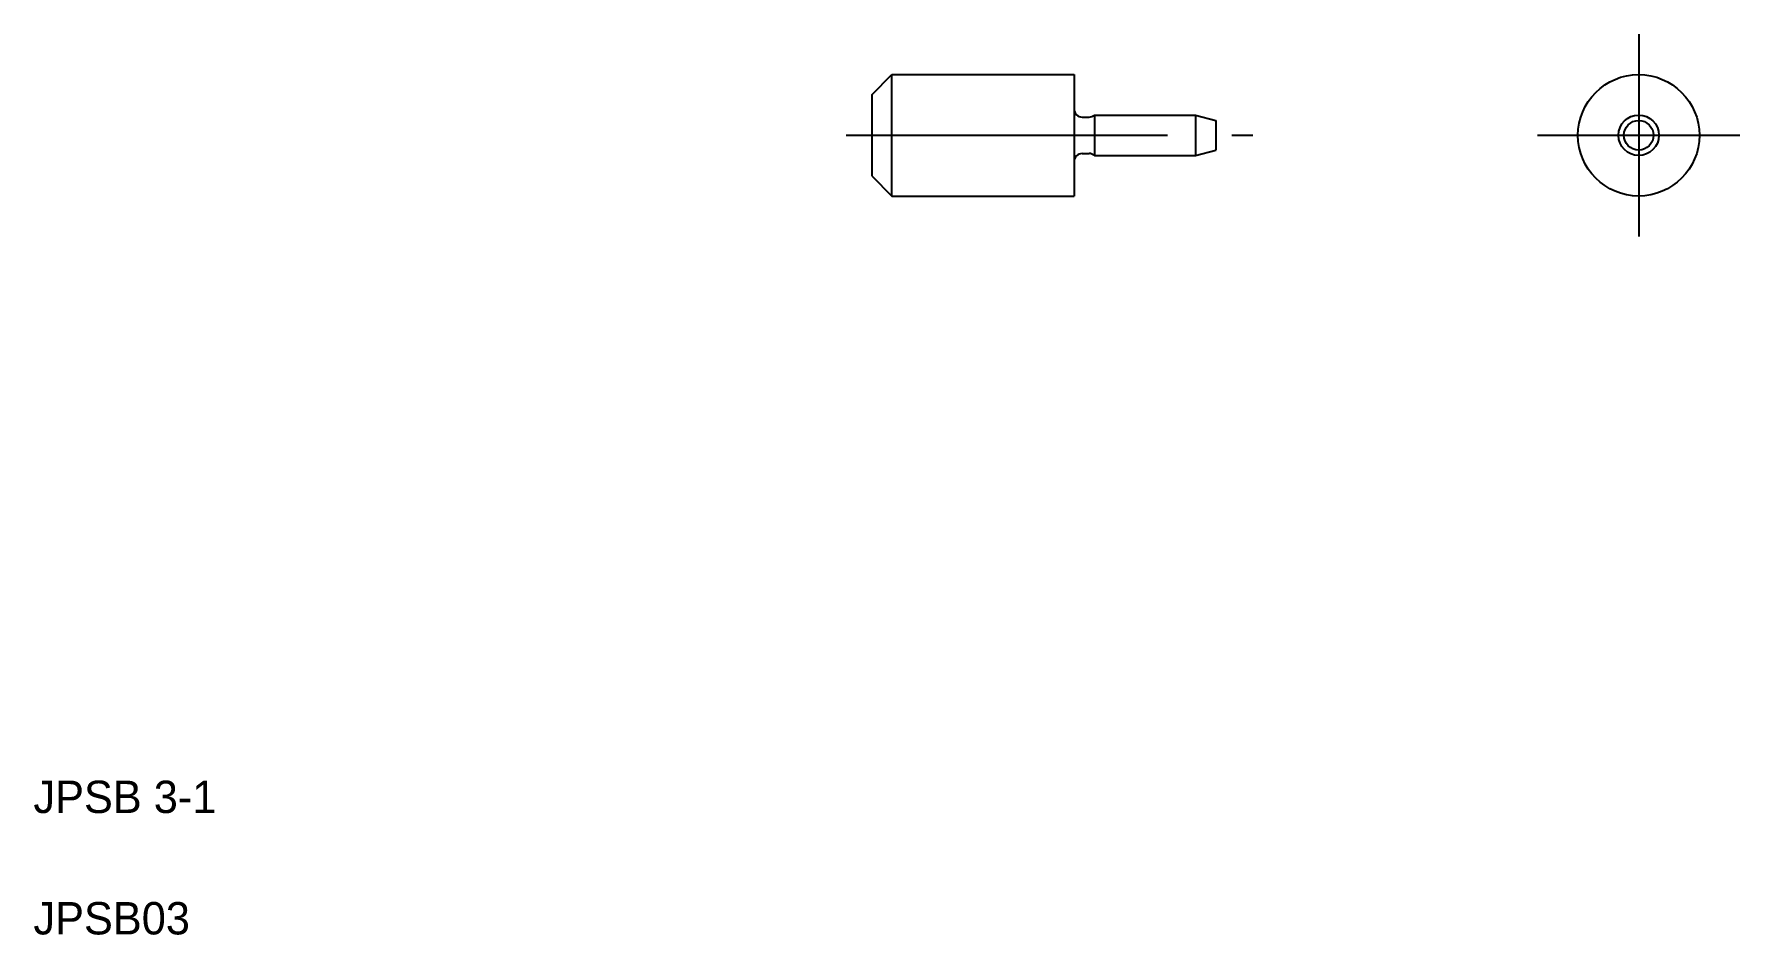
# Model space of a CAD drawing. Extents: x 2 to 44.2, y 2 to 24.2.
import ezdxf

# ---------------------------------------------------------------- set-up
doc = ezdxf.new("R2010")
doc.units = 0
doc.header["$LTSCALE"] = 0.25
doc.linetypes.add('CENTER', pattern=[50.8, 31.75, -6.35, 6.35, -6.35])
doc.layers.get('0').update_dxf_attribs({"linetype": 'CONTINUOUS'})
doc.layers.add('CENTER', color=1, linetype='CENTER')

msp = doc.modelspace()

# ---------------------------------------------------------------- linework, layer by layer
at = {"linetype": 'CONTINUOUS'}
for p, q in [((22.707, 22.746), (23.207, 23.246)), ((23.207, 23.246), (27.707, 23.246)), ((23.207, 20.246), (23.207, 23.246)), ((27.707, 23.246), (27.707, 20.246)), ((22.707, 22.746), (22.707, 20.746)), ((27.907, 22.196), (28.075, 22.196)), ((28.207, 22.246), (28.207, 21.246)), ((28.207, 22.246), (30.707, 22.246)), ((30.707, 22.246), (30.707, 21.246)), ((30.707, 22.246), (31.207, 22.112)), ((31.207, 22.112), (31.207, 21.38)), ((27.907, 21.296), (28.075, 21.296)), ((28.207, 21.246), (30.707, 21.246)), ((30.707, 21.246), (31.207, 21.38)), ((22.707, 20.746), (23.207, 20.246)), ((23.207, 20.246), (27.707, 20.246))]:
    msp.add_line(p, q, dxfattribs=at)
for p, q in [((27.707, 22.496), (27.707, 22.497)), ((27.707, 21.746), (27.707, 21.746))]:
    msp.add_line(p, q)
for radius in [1.5, 0.5, 0.366]:
    msp.add_circle((41.651, 21.746), radius, dxfattribs=at)
for centre, start, end in [((27.907, 22.396), 180, 270), ((27.907, 21.096), 90, 180)]:
    msp.add_arc(centre, 0.2, start, end, dxfattribs=at)
for centre, start, end in [((28.075, 22.396), 270, 311.4096), ((28.075, 21.096), 48.5904, 90)]:
    msp.add_arc(centre, 0.2, start, end)
at = {"layer": 'CENTER', "color": 1, "linetype": 'CENTER'}
for p, q in [((41.651, 24.246), (41.651, 19.246)), ((22.078, 21.746), (32.124, 21.746)), ((39.151, 21.746), (44.151, 21.746))]:
    msp.add_line(p, q, dxfattribs=at)

# ---------------------------------------------------------------- texts
for s, p in [('JPSB 3-1', (2, 5)), ('JPSB03', (2, 2))]:
    msp.add_text(s, height=0.8).set_placement(p)

doc.saveas('drawing.dxf')
